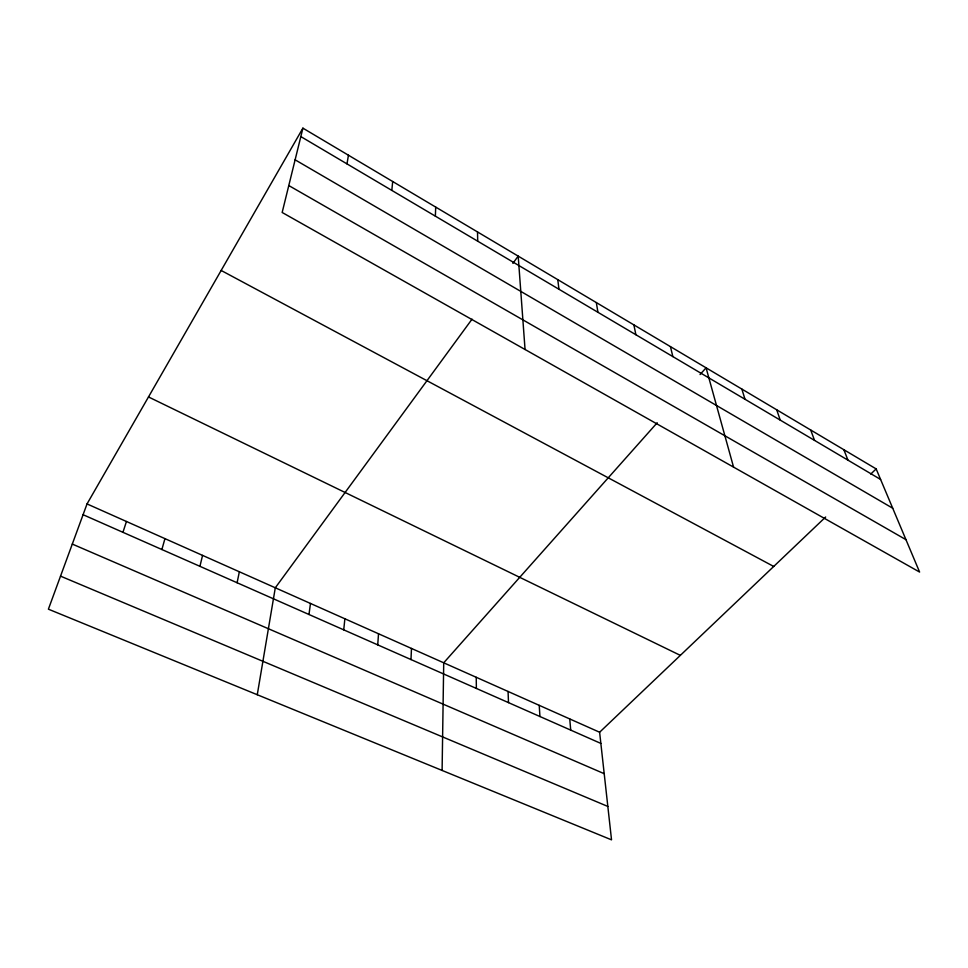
<?xml version="1.0" encoding="UTF-8"?>
<svg xmlns="http://www.w3.org/2000/svg" width="968" height="968" viewBox="0 0 968 968"><rect width="100%" height="100%" fill="white"/><g stroke="black" fill="none" stroke-linecap="round" stroke-linejoin="round"><path stroke-width="1.45" d="M442.098 770.443L443.719 662.802L657.199 422.762M435.37 216.154L435.697 207.079M410.989 659.559L411.473 648.439M377.726 644.857L378.524 633.774M391.81 190.393L392.693 181.512M343.737 629.841L344.874 618.782M308.986 614.499L310.474 603.451M257.27 694.734L275.299 587.794L472.045 319.15M346.992 163.882L348.444 155.219M237.099 582.748L239.35 571.773M199.928 566.328L202.566 555.39M302.911 128.151L282.16 212.476L919.6 572.064L876.161 468.911L302.911 128.151L87.035 503.929L48.4 609.174L611.534 839.849L599.615 732.244L825.656 516.997M161.886 549.521L164.947 538.631M122.948 532.315L126.445 521.486M512.883 263.369L518.195 256.121L525.055 349.496M700.058 374.555L706.071 367.804L733.562 467.12M870.764 474.042L876.161 468.911M60.524 576.141L607.831 806.441M72.297 544.077L604.201 773.686M83.079 514.71L600.85 743.424M87.035 503.929L599.615 732.244M148.491 396.953L680.347 655.372M221.164 270.459L773.722 566.462M288.791 185.553L905.951 539.66M295.119 159.817L892.714 508.224M300.842 136.597L880.602 479.462M843.842 449.696L847.98 460.175M810.7 429.998L814.536 440.392M776.711 409.791L780.22 420.1M741.851 389.063L745.009 399.276M670.437 346.617L672.857 356.599M633.871 324.873L635.891 334.734M596.324 302.56L597.934 312.289M557.786 279.655L558.947 289.238M569.741 718.934L570.721 730.102M539.224 705.345L539.938 716.514M508.067 691.467L508.502 702.623M477.514 231.933L477.708 241.189M476.232 677.285L476.377 688.43"/></g></svg>
